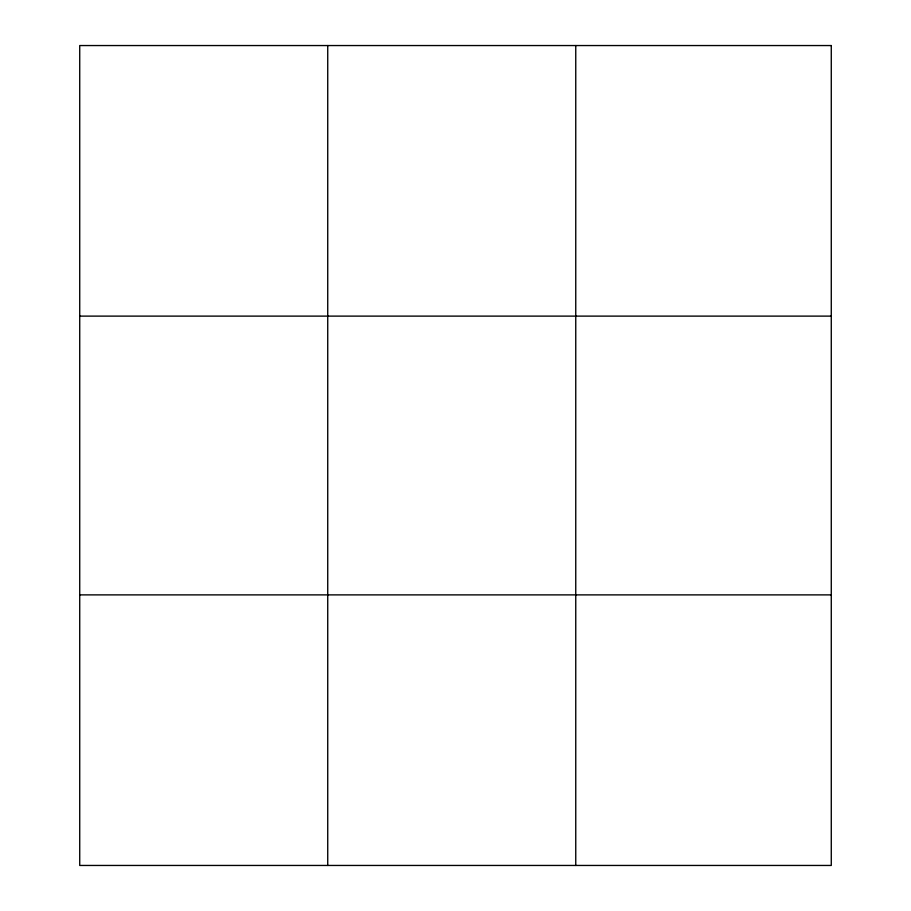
<?xml version="1.0" encoding="UTF-8"?>
<svg xmlns="http://www.w3.org/2000/svg" width="911" height="911" viewBox="0 0 911 911"><rect width="100%" height="100%" fill="white"/><g stroke="black" fill="none" stroke-linecap="round" stroke-linejoin="round"><path stroke-width="1.37" d="M327.732 865.45L327.732 45.55M575.752 865.45L575.752 45.55M79.724 316.117L831.276 316.117M79.724 594.883L831.276 594.883M831.276 45.55L831.276 865.45L79.724 865.45L79.724 45.55L831.276 45.55"/></g></svg>
